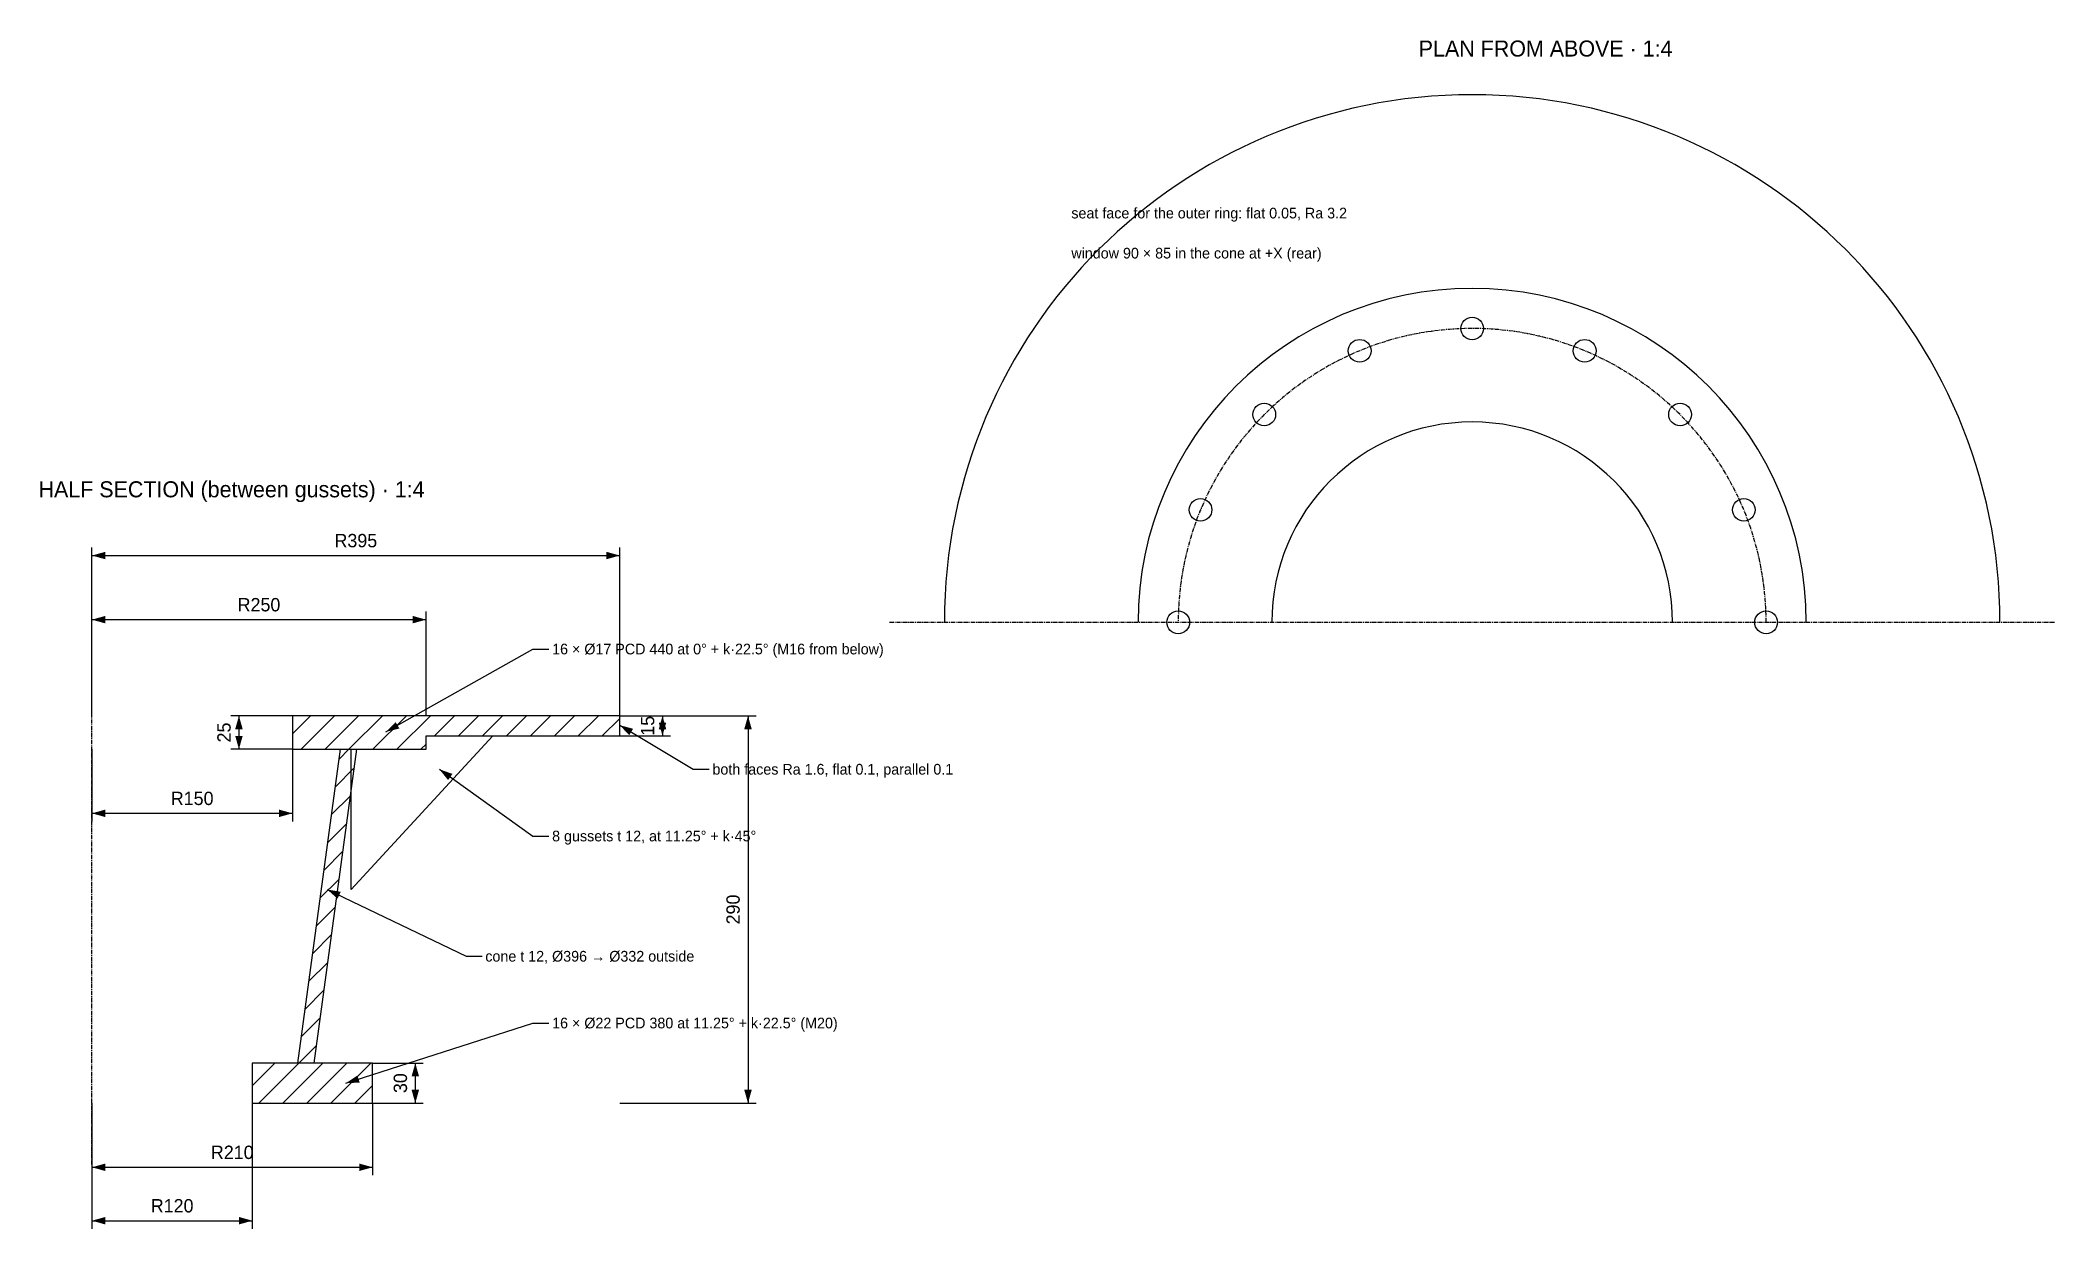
# Model space of a CAD drawing. Header units: millimetres. Extents: x -39 to 1469, y -454 to 436.
import ezdxf
from ezdxf.enums import TextEntityAlignment as Align

# ---------------------------------------------------------------- set-up
doc = ezdxf.new("R2010")
doc.units = ezdxf.units.MM
doc.linetypes.add('CENTER', pattern=[5.08, 3.175, -0.635, 0.635, -0.635])
for name, color, linetype in [('CENTER', 1, 'CENTER'), ('DIM', 3, 'Continuous'), ('HATCH', 9, 'Continuous'), ('OUTLINE', 7, 'Continuous'), ('TEXT', 3, 'Continuous')]:
    doc.layers.add(name, color=color, linetype=linetype)

msp = doc.modelspace()

# ---------------------------------------------------------------- hatches: boundary and pattern name
at = {"layer": 'DIM'}
for points in [[(0, 50), (10, 47.2), (10, 52.8)], [(395, 50), (385, 52.8), (385, 47.2)], [(0, 2), (10, -0.8), (10, 4.8)], [(250, 2), (240, 4.8), (240, -0.8)], [(110, -70), (107.2, -80), (112.8, -80)], [(220, -82), (230.1, -79.5), (227.3, -74.7)], [(427, -70), (424.2, -80), (429.8, -80)], [(427, -85), (429.8, -75), (424.2, -75)], [(491, -70), (488.2, -80), (493.8, -80)], [(110, -95), (112.8, -85), (107.2, -85)], [(395, -77), (402.1, -84.5), (405, -79.7)], [(260, -110), (266.5, -118.1), (269.8, -113.5)], [(0, -143), (10, -145.8), (10, -140.2)], [(150, -143), (140, -140.2), (140, -145.8)], [(176, -200), (183.8, -206.9), (186.2, -201.8)], [(242, -330), (239.2, -340), (244.8, -340)], [(190, -345), (200.4, -344.6), (198.7, -339.3)], [(242, -360), (244.8, -350), (239.2, -350)], [(491, -360), (493.8, -350), (488.2, -350)], [(0, -408), (10, -410.8), (10, -405.2)], [(210, -408), (200, -405.2), (200, -410.8)], [(0, -448), (10, -450.8), (10, -445.2)], [(120, -448), (110, -445.2), (110, -450.8)]]:
    msp.add_hatch(color=7, dxfattribs=at).paths.add_polyline_path(points)
at = {"layer": 'HATCH'}
h = msp.add_hatch(dxfattribs=at)
h.set_pattern_fill('ANSI31', scale=4)
h.paths.add_polyline_path([(150, -95), (250, -95), (250, -85), (395, -85), (395, -70), (150, -70)])
h = msp.add_hatch(dxfattribs=at)
h.set_pattern_fill('ANSI31', scale=4)
h.paths.add_polyline_path([(186, -95), (198, -95), (166, -330), (154, -330)])
h = msp.add_hatch(dxfattribs=at)
h.set_pattern_fill('ANSI31', scale=4)
h.paths.add_polyline_path([(120, -360), (210, -360), (210, -330), (120, -330)])

# ---------------------------------------------------------------- linework, layer by layer
at = {"layer": 'CENTER'}
for p, q in [((0, -406), (0, 46)), ((597, 0), (1469, 0))]:
    msp.add_line(p, q, dxfattribs=at)
msp.add_arc((1033, 0), 220, 0, 180, dxfattribs=at)
at = {"layer": 'DIM'}
for p, q in [((0, -70), (0, 56)), ((0, 50), (395, 50)), ((395, -70), (395, 56)), ((0, -70), (0, 8)), ((0, 2), (250, 2)), ((250, -70), (250, 8)), ((220, -82), (330, -20)), ((330, -20), (342, -20)), ((150, -70), (104, -70)), ((110, -70), (110, -95)), ((395, -70), (433, -70)), ((395, -70), (497, -70)), ((427, -70), (427, -85)), ((491, -70), (491, -360)), ((395, -77), (450, -110)), ((395, -85), (433, -85)), ((0, -95), (0, -149)), ((150, -95), (104, -95)), ((150, -95), (150, -149)), ((260, -110), (330, -160)), ((450, -110), (462, -110)), ((0, -143), (150, -143)), ((330, -160), (342, -160)), ((176, -200), (280, -250)), ((280, -250), (292, -250)), ((190, -345), (330, -300)), ((330, -300), (342, -300)), ((210, -330), (248, -330)), ((242, -330), (242, -360)), ((0, -360), (0, -414)), ((0, -360), (0, -454)), ((120, -360), (120, -454)), ((210, -360), (248, -360)), ((210, -360), (210, -414)), ((395, -360), (497, -360)), ((0, -408), (210, -408)), ((0, -448), (120, -448))]:
    msp.add_line(p, q, dxfattribs=at)
at = {"layer": 'OUTLINE'}
for points in [[(150, -95), (250, -95), (250, -85), (395, -85), (395, -70), (150, -70)], [(194, -95), (250, -95), (250, -85), (300, -85), (194, -200)], [(186, -95), (198, -95), (166, -330), (154, -330)], [(120, -360), (210, -360), (210, -330), (120, -330)]]:
    msp.add_lwpolyline(points, close=True, dxfattribs=at)
for centre in [(1033, 220), (948.8, 203.3), (1117.2, 203.3), (877.4, 155.6), (1188.6, 155.6), (829.7, 84.2), (1236.3, 84.2), (813, 0), (1253, 0)]:
    msp.add_circle(centre, 8.5, dxfattribs=at)
for radius in [395, 250, 150]:
    msp.add_arc((1033, 0), radius, 0, 180, dxfattribs=at)

# ---------------------------------------------------------------- texts
at = {"layer": 'DIM'}
for s, p in [('R395', (197.5, 53.2)), ('R250', (125, 5.2)), ('R150', (75, -139.8)), ('R210', (105, -404.8)), ('R120', (60, -444.8))]:
    msp.add_text(s, height=10, dxfattribs=at).set_placement(p, align=Align.BOTTOM_CENTER)
for s, p in [('16 × Ø17 PCD 440 at 0° + k·22.5° (M16 from below)', (344.4, -20)), ('both faces Ra 1.6, flat 0.1, parallel 0.1', (464.4, -110)), ('8 gussets t 12, at 11.25° + k·45°', (344.4, -160)), ('cone t 12, Ø396 → Ø332 outside', (294.4, -250)), ('16 × Ø22 PCD 380 at 11.25° + k·22.5° (M20)', (344.4, -300))]:
    msp.add_text(s, height=8, dxfattribs=at).set_placement(p, align=Align.MIDDLE_LEFT)
for s, p in [('15', (423.8, -77.5)), ('25', (106.8, -82.5)), ('290', (487.8, -215)), ('30', (238.8, -345))]:
    msp.add_text(s, height=10, rotation=90, dxfattribs=at).set_placement(p, align=Align.BOTTOM_CENTER)
at = {"layer": 'TEXT'}
for s, height, p in [('PLAN FROM ABOVE · 1:4', 12, (993, 420)), ('seat face for the outer ring: flat 0.05, Ra 3.2', 8, (733, 300)), ('window 90 × 85 in the cone at +X (rear)', 8, (733, 270)), ('HALF SECTION (between gussets) · 1:4', 12, (-40, 90))]:
    msp.add_text(s, height=height, dxfattribs=at).set_placement(p, align=Align.BOTTOM_LEFT)

doc.saveas('drawing.dxf')
